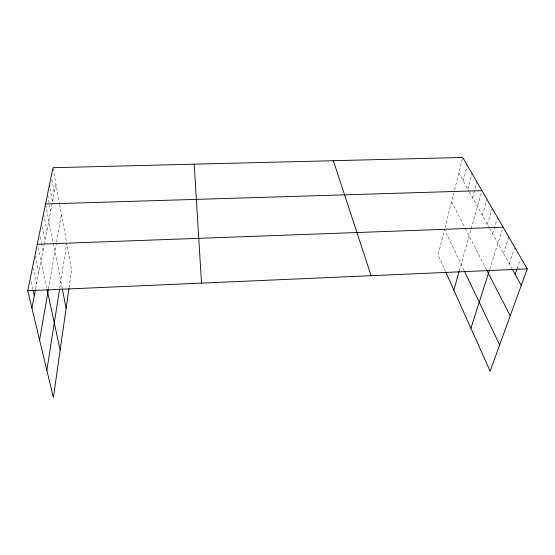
<?xml version="1.0" encoding="UTF-8"?>
<svg xmlns="http://www.w3.org/2000/svg" width="555" height="555" viewBox="0 0 555 555"><rect width="100%" height="100%" fill="white"/><g stroke="black" fill="none" stroke-linecap="round" stroke-linejoin="round"><path stroke-width="0.42" stroke-dasharray="2.77 2.08" d="M69.042 287.705L71.567 269.994L66.746 243.444L59.767 287.955M48.507 288.697L56.367 243.485M56.652 241.855L61.445 214.272M35.624 288.975L44.116 245.102M44.268 244.311L55.944 184.003M444.957 227.918L453.74 193.098M454.538 189.914L462.516 158.286M463.279 180.937L467.31 165.39M467.865 189.2L472.034 173.548M472.589 197.712L476.912 181.964M459.339 270.701L481.941 190.649M482.35 215.284L486.985 199.349M487.387 224.352L492.181 208.326M492.583 233.71L497.551 217.595M489.697 269.3L503.101 227.168M503.489 253.351L508.831 237.068M509.212 263.66L514.485 248.12M517.059 268.849L520.347 259.462M458.825 172.924L469.044 191.329M469.44 192.037L489.385 227.952M489.781 228.674L511.974 268.641M451.562 201.708L464.563 226.995M465.326 228.487L486.464 269.605M464.029 270.347L444.541 229.569L438.117 255.016L445.415 271.305M31.038 281.753L32.773 289.169M32.877 267.454L36.609 283.876M35.208 256.063L38.829 272.415M37.983 247.516L46.932 288.919M40.14 236.902L41.334 242.57M41.507 243.374L43.04 250.659M42.249 226.808L45.038 240.336M43.755 214.376L46.974 230.353M45.711 204.809L52.961 241.571M53.294 243.25L62.118 288.01M47.661 195.284L50.706 211.066M50.012 188.54L52.51 201.749M51.823 179.612L54.258 192.738M53.134 168.526L59.35 202.728M59.656 204.406L66.461 241.862"/><path stroke-width="0.83" d="M68.924 288.565L53.391 397.526L27.75 290.723L52.982 167.707L462.724 157.474L527.25 268.863L490.134 371.149L445.769 272.089M46.856 370.317L59.642 288.78M39.578 340.007L48.361 289.53M31.919 308.101L35.458 289.821M453.851 290.14L459.11 271.499M470.931 328.276L489.441 270.112M515.137 274.33L517.059 268.849M27.75 290.723L527.25 268.863M37.282 244.262L503.101 227.168M45.545 203.976L481.941 190.649M512.369 269.348L521.263 285.36M486.853 270.354L510.218 315.802M464.389 271.104L499.66 344.891M333.354 160.707L371.108 275.696M32.96 289.994L34.306 295.766M47.099 289.71L60.148 350.108M62.285 288.85L66.114 308.261M49.388 185.238L49.7 186.889M194.174 164.183L201.514 283.119"/></g></svg>
